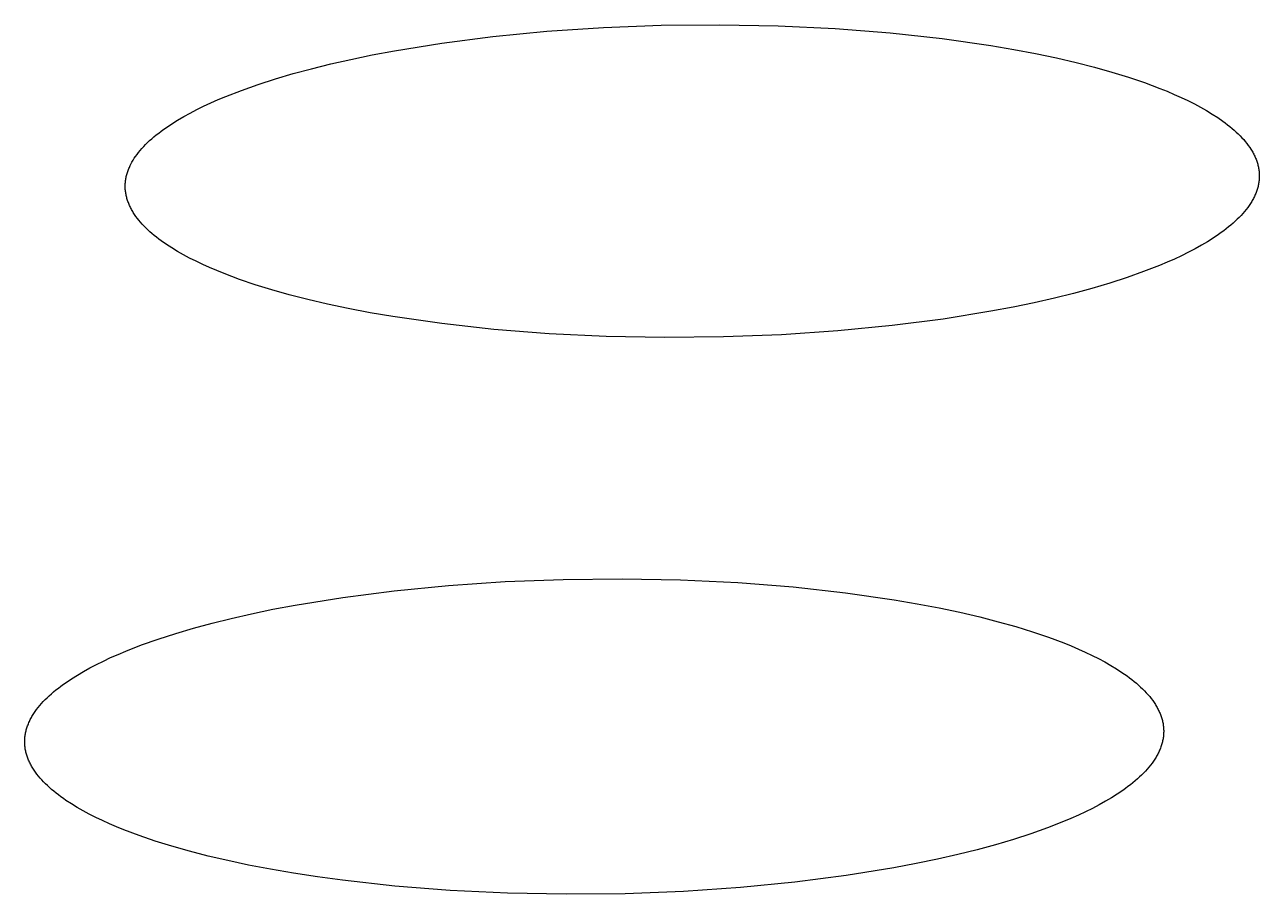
# Model space of a CAD drawing. Header units: millimetres. Extents: x -987 to 2591, y -102 to 2398.
# Drawn here: x -27.62 to -21.02, y 720.11 to 724.77 of the extents above; entities that cross this region are included whole.
import ezdxf

# ---------------------------------------------------------------- set-up
doc = ezdxf.new("R2010")
doc.units = ezdxf.units.MM
doc.header["$MEASUREMENT"] = 0
doc.layers.add('Utwórz2D linie widoczne', color=7, linetype='Continuous', true_color=0x000000)

msp = doc.modelspace()

# ---------------------------------------------------------------- linework, layer by layer
at = {"layer": 'Utwórz2D linie widoczne'}
for p, q in [((-25.118, 724.7034), (-24.8287, 724.7315)), ((-24.8287, 724.7315), (-24.5269, 724.7519)), ((-24.5269, 724.7519), (-24.2168, 724.7638)), ((-24.2168, 724.7638), (-23.9034, 724.7669)), ((-23.9034, 724.7669), (-23.5915, 724.7611)), ((-23.5915, 724.7611), (-23.2862, 724.7465)), ((-23.2862, 724.7465), (-22.992, 724.7236)), ((-22.992, 724.7236), (-22.713, 724.693)), ((-25.6451, 724.6273), (-25.3911, 724.6684)), ((-25.3911, 724.6684), (-25.118, 724.7034)), ((-22.713, 724.693), (-22.4527, 724.6556)), ((-25.8778, 724.5813), (-25.7642, 724.6049)), ((-25.7642, 724.6049), (-25.6451, 724.6273)), ((-22.4527, 724.6556), (-22.3304, 724.6347)), ((-22.3304, 724.6347), (-22.2136, 724.6125)), ((-22.2136, 724.6125), (-22.1026, 724.589)), ((-26.1861, 724.505), (-26.0879, 724.5315)), ((-26.0879, 724.5315), (-25.9857, 724.5568)), ((-25.9857, 724.5568), (-25.8778, 724.5813)), ((-22.1026, 724.589), (-21.9975, 724.5645)), ((-21.9975, 724.5645), (-21.8983, 724.5391)), ((-21.8983, 724.5391), (-21.8052, 724.513)), ((-26.3741, 724.447), (-26.2817, 724.4768)), ((-26.2817, 724.4768), (-26.1861, 724.505)), ((-21.8052, 724.513), (-21.7165, 724.4856)), ((-21.7165, 724.4856), (-21.631, 724.4567)), ((-26.5478, 724.3827), (-26.463, 724.4156)), ((-26.463, 724.4156), (-26.3741, 724.447)), ((-21.631, 724.4567), (-21.5492, 724.4261)), ((-21.5492, 724.4261), (-21.5099, 724.4103)), ((-21.5099, 724.4103), (-21.4716, 724.394)), ((-21.4716, 724.394), (-21.4345, 724.3774)), ((-26.703, 724.3124), (-26.6662, 724.3305)), ((-26.6662, 724.3305), (-26.6279, 724.3483)), ((-26.6279, 724.3483), (-26.5884, 724.3657)), ((-26.5884, 724.3657), (-26.5478, 724.3827)), ((-21.4345, 724.3774), (-21.3985, 724.3604)), ((-21.3985, 724.3604), (-21.3639, 724.343)), ((-21.3639, 724.343), (-21.3306, 724.3253)), ((-26.8051, 724.2561), (-26.7726, 724.2752)), ((-26.7726, 724.2752), (-26.7385, 724.2939)), ((-26.7385, 724.2939), (-26.703, 724.3124)), ((-21.3306, 724.3253), (-21.2987, 724.3072)), ((-21.2987, 724.3072), (-21.2683, 724.2888)), ((-21.2683, 724.2888), (-21.2394, 724.2701)), ((-21.2394, 724.2701), (-21.212, 724.2511)), ((-26.9064, 724.1871), (-26.8932, 724.1972)), ((-26.8932, 724.1972), (-26.8796, 724.2071)), ((-26.8796, 724.2071), (-26.8655, 724.2171)), ((-26.8655, 724.2171), (-26.8361, 724.2367)), ((-26.8361, 724.2367), (-26.8051, 724.2561)), ((-21.212, 724.2511), (-21.1989, 724.2415)), ((-21.1989, 724.2415), (-21.1862, 724.2318)), ((-21.1862, 724.2318), (-21.1739, 724.222)), ((-21.1739, 724.222), (-21.1621, 724.2121)), ((-21.1621, 724.2121), (-21.1507, 724.2022)), ((-21.1507, 724.2022), (-21.1397, 724.1923)), ((-26.9765, 724.1256), (-26.966, 724.136)), ((-26.966, 724.136), (-26.955, 724.1463)), ((-26.955, 724.1463), (-26.9435, 724.1566)), ((-26.9435, 724.1566), (-26.9316, 724.1668)), ((-26.9316, 724.1668), (-26.9192, 724.177)), ((-26.9192, 724.177), (-26.9064, 724.1871)), ((-21.1397, 724.1923), (-21.1292, 724.1822)), ((-21.1292, 724.1822), (-21.119, 724.1721)), ((-21.119, 724.1721), (-21.1094, 724.162)), ((-21.1094, 724.162), (-21.1002, 724.1518)), ((-21.1002, 724.1518), (-21.0914, 724.1415)), ((-21.0914, 724.1415), (-21.0832, 724.1312)), ((-21.0832, 724.1312), (-21.0754, 724.1208)), ((-27.0371, 724.0517), (-27.0299, 724.0624)), ((-27.0299, 724.0624), (-27.0222, 724.073)), ((-27.0222, 724.073), (-27.014, 724.0836)), ((-27.014, 724.0836), (-27.0053, 724.0942)), ((-27.0053, 724.0942), (-26.9962, 724.1047)), ((-26.9962, 724.1047), (-26.9866, 724.1151)), ((-26.9866, 724.1151), (-26.9765, 724.1256)), ((-21.0754, 724.1208), (-21.068, 724.1104)), ((-21.068, 724.1104), (-21.0611, 724.0999)), ((-21.0611, 724.0999), (-21.0579, 724.0947)), ((-21.0579, 724.0947), (-21.0548, 724.0894)), ((-21.0548, 724.0894), (-21.0517, 724.0842)), ((-21.0517, 724.0842), (-21.0489, 724.0789)), ((-21.0489, 724.0789), (-21.0461, 724.0736)), ((-21.0461, 724.0736), (-21.0434, 724.0683)), ((-21.0434, 724.0683), (-21.0409, 724.063)), ((-21.0409, 724.063), (-21.0385, 724.0577)), ((-27.068, 723.9926), (-27.0658, 723.998)), ((-27.0658, 723.998), (-27.0635, 724.0034)), ((-27.0635, 724.0034), (-27.061, 724.0088)), ((-27.061, 724.0088), (-27.0585, 724.0142)), ((-27.0585, 724.0142), (-27.0558, 724.0196)), ((-27.0558, 724.0196), (-27.053, 724.0249)), ((-27.053, 724.0249), (-27.0501, 724.0303)), ((-27.0501, 724.0303), (-27.047, 724.0357)), ((-27.047, 724.0357), (-27.0438, 724.041)), ((-27.0438, 724.041), (-27.0371, 724.0517)), ((-21.0385, 724.0577), (-21.0362, 724.0524)), ((-21.0362, 724.0524), (-21.0341, 724.047)), ((-21.0341, 724.047), (-21.032, 724.0417)), ((-21.032, 724.0417), (-21.0301, 724.0364)), ((-21.0301, 724.0364), (-21.0284, 724.031)), ((-21.0284, 724.031), (-21.0267, 724.0257)), ((-21.0267, 724.0257), (-21.0252, 724.0203)), ((-21.0252, 724.0203), (-21.0237, 724.0149)), ((-21.0237, 724.0149), (-21.0225, 724.0096)), ((-21.0225, 724.0096), (-21.0213, 724.0042)), ((-21.0213, 724.0042), (-21.0203, 723.9988)), ((-21.0203, 723.9988), (-21.0194, 723.9934)), ((-27.0843, 723.9277), (-27.0836, 723.9331)), ((-27.0836, 723.9331), (-27.0828, 723.9385)), ((-27.0828, 723.9385), (-27.0819, 723.9439)), ((-27.0819, 723.9439), (-27.0809, 723.9494)), ((-27.0809, 723.9494), (-27.0797, 723.9548)), ((-27.0797, 723.9548), (-27.0784, 723.9602)), ((-27.0784, 723.9602), (-27.077, 723.9656)), ((-27.077, 723.9656), (-27.0754, 723.971)), ((-27.0754, 723.971), (-27.0737, 723.9764)), ((-27.0737, 723.9764), (-27.0719, 723.9818)), ((-27.0719, 723.9818), (-27.07, 723.9872)), ((-27.07, 723.9872), (-27.068, 723.9926)), ((-21.0194, 723.9934), (-21.0186, 723.988)), ((-21.0186, 723.988), (-21.0179, 723.9826)), ((-21.0178, 723.9339), (-21.0184, 723.9285)), ((-21.0179, 723.9826), (-21.0174, 723.9772)), ((-21.0173, 723.9393), (-21.0178, 723.9339)), ((-21.0174, 723.9772), (-21.017, 723.9718)), ((-21.0169, 723.9447), (-21.0173, 723.9393)), ((-21.017, 723.9718), (-21.0167, 723.9664)), ((-21.0167, 723.9502), (-21.0169, 723.9447)), ((-21.0167, 723.9664), (-21.0166, 723.961)), ((-21.0166, 723.9556), (-21.0167, 723.9502)), ((-21.0166, 723.961), (-21.0166, 723.9556)), ((-27.0857, 723.906), (-27.0855, 723.9114)), ((-27.0857, 723.9006), (-27.0857, 723.906)), ((-27.0856, 723.8952), (-27.0857, 723.9006)), ((-27.0854, 723.8898), (-27.0856, 723.8952)), ((-27.0855, 723.9114), (-27.0852, 723.9168)), ((-27.085, 723.8844), (-27.0854, 723.8898)), ((-27.0852, 723.9168), (-27.0848, 723.9223)), ((-27.0845, 723.879), (-27.085, 723.8844)), ((-27.0848, 723.9223), (-27.0843, 723.9277)), ((-27.0839, 723.8736), (-27.0845, 723.879)), ((-27.0832, 723.8682), (-27.0839, 723.8736)), ((-27.0823, 723.8628), (-27.0832, 723.8682)), ((-21.0356, 723.8636), (-21.0379, 723.8582)), ((-21.0335, 723.869), (-21.0356, 723.8636)), ((-21.0315, 723.8744), (-21.0335, 723.869)), ((-21.0296, 723.8798), (-21.0315, 723.8744)), ((-21.0279, 723.8852), (-21.0296, 723.8798)), ((-21.0262, 723.8906), (-21.0279, 723.8852)), ((-21.0247, 723.896), (-21.0262, 723.8906)), ((-21.0234, 723.9014), (-21.0247, 723.896)), ((-21.0221, 723.9068), (-21.0234, 723.9014)), ((-21.021, 723.9122), (-21.0221, 723.9068)), ((-21.02, 723.9177), (-21.021, 723.9122)), ((-21.0191, 723.9231), (-21.02, 723.9177)), ((-21.0184, 723.9285), (-21.0191, 723.9231)), ((-27.0813, 723.8574), (-27.0823, 723.8628)), ((-27.0802, 723.852), (-27.0813, 723.8574)), ((-27.079, 723.8466), (-27.0802, 723.852)), ((-27.0776, 723.8413), (-27.079, 723.8466)), ((-27.0761, 723.8359), (-27.0776, 723.8413)), ((-27.0745, 723.8305), (-27.0761, 723.8359)), ((-27.0728, 723.8252), (-27.0745, 723.8305)), ((-27.0709, 723.8198), (-27.0728, 723.8252)), ((-27.0689, 723.8145), (-27.0709, 723.8198)), ((-27.0668, 723.8092), (-27.0689, 723.8145)), ((-27.0646, 723.8039), (-27.0668, 723.8092)), ((-27.0622, 723.7985), (-27.0646, 723.8039)), ((-27.0598, 723.7932), (-27.0622, 723.7985)), ((-21.071, 723.7992), (-21.0786, 723.7885)), ((-21.0639, 723.8098), (-21.071, 723.7992)), ((-21.0572, 723.8205), (-21.0639, 723.8098)), ((-21.0541, 723.8259), (-21.0572, 723.8205)), ((-21.0511, 723.8313), (-21.0541, 723.8259)), ((-21.0482, 723.8366), (-21.0511, 723.8313)), ((-21.0454, 723.842), (-21.0482, 723.8366)), ((-21.0428, 723.8474), (-21.0454, 723.842)), ((-21.0403, 723.8528), (-21.0428, 723.8474)), ((-21.0379, 723.8582), (-21.0403, 723.8528)), ((-27.0572, 723.7879), (-27.0598, 723.7932)), ((-27.0544, 723.7826), (-27.0572, 723.7879)), ((-27.0516, 723.7774), (-27.0544, 723.7826)), ((-27.0486, 723.7721), (-27.0516, 723.7774)), ((-27.0455, 723.7668), (-27.0486, 723.7721)), ((-27.0423, 723.7616), (-27.0455, 723.7668)), ((-27.0355, 723.7511), (-27.0423, 723.7616)), ((-27.0283, 723.7407), (-27.0355, 723.7511)), ((-27.0206, 723.7303), (-27.0283, 723.7407)), ((-21.1239, 723.7359), (-21.1343, 723.7255)), ((-21.1139, 723.7464), (-21.1239, 723.7359)), ((-21.1043, 723.7568), (-21.1139, 723.7464)), ((-21.0953, 723.7674), (-21.1043, 723.7568)), ((-21.0867, 723.7779), (-21.0953, 723.7674)), ((-21.0786, 723.7885), (-21.0867, 723.7779)), ((-27.0124, 723.72), (-27.0206, 723.7303)), ((-27.0037, 723.7097), (-27.0124, 723.72)), ((-26.9946, 723.6995), (-27.0037, 723.7097)), ((-26.985, 723.6893), (-26.9946, 723.6995)), ((-26.975, 723.6792), (-26.985, 723.6893)), ((-26.9645, 723.6691), (-26.975, 723.6792)), ((-26.9536, 723.6591), (-26.9645, 723.6691)), ((-21.1934, 723.6743), (-21.2066, 723.6642)), ((-21.1807, 723.6844), (-21.1934, 723.6743)), ((-21.1684, 723.6946), (-21.1807, 723.6844)), ((-21.1566, 723.7049), (-21.1684, 723.6946)), ((-21.1452, 723.7152), (-21.1566, 723.7049)), ((-21.1343, 723.7255), (-21.1452, 723.7152)), ((-26.9423, 723.6492), (-26.9536, 723.6591)), ((-26.9305, 723.6394), (-26.9423, 723.6492)), ((-26.9183, 723.6296), (-26.9305, 723.6394)), ((-26.9057, 723.6199), (-26.9183, 723.6296)), ((-26.8927, 723.6102), (-26.9057, 723.6199)), ((-26.8654, 723.5911), (-26.8927, 723.6102)), ((-21.2943, 723.6052), (-21.3267, 723.5861)), ((-21.2634, 723.6246), (-21.2943, 723.6052)), ((-21.2342, 723.6443), (-21.2634, 723.6246)), ((-21.2202, 723.6542), (-21.2342, 723.6443)), ((-21.2066, 723.6642), (-21.2202, 723.6542)), ((-26.8366, 723.5724), (-26.8654, 723.5911)), ((-26.8063, 723.5539), (-26.8366, 723.5724)), ((-26.7745, 723.5358), (-26.8063, 723.5539)), ((-26.7413, 723.5181), (-26.7745, 723.5358)), ((-21.396, 723.5488), (-21.4328, 723.5306)), ((-21.3606, 723.5673), (-21.396, 723.5488)), ((-21.3267, 723.5861), (-21.3606, 723.5673)), ((-26.7068, 723.5007), (-26.7413, 723.5181)), ((-26.6709, 723.4836), (-26.7068, 723.5007)), ((-26.6339, 723.467), (-26.6709, 723.4836)), ((-26.5957, 723.4507), (-26.6339, 723.467)), ((-21.551, 723.4783), (-21.6356, 723.4453)), ((-21.5104, 723.4954), (-21.551, 723.4783)), ((-21.4709, 723.5128), (-21.5104, 723.4954)), ((-21.4328, 723.5306), (-21.4709, 723.5128)), ((-26.5564, 723.4348), (-26.5957, 723.4507)), ((-26.4747, 723.4041), (-26.5564, 723.4348)), ((-26.3893, 723.3751), (-26.4747, 723.4041)), ((-21.7244, 723.4138), (-21.8168, 723.3839)), ((-21.6356, 723.4453), (-21.7244, 723.4138)), ((-26.3006, 723.3477), (-26.3893, 723.3751)), ((-26.2075, 723.3214), (-26.3006, 723.3477)), ((-21.9123, 723.3557), (-22.0105, 723.329)), ((-21.8168, 723.3839), (-21.9123, 723.3557)), ((-26.1083, 723.2959), (-26.2075, 723.3214)), ((-26.0032, 723.2713), (-26.1083, 723.2959)), ((-25.892, 723.2478), (-26.0032, 723.2713)), ((-22.2208, 723.279), (-22.3345, 723.2554)), ((-22.1128, 723.3036), (-22.2208, 723.279)), ((-22.0105, 723.329), (-22.1128, 723.3036)), ((-25.7752, 723.2255), (-25.892, 723.2478)), ((-25.6527, 723.2044), (-25.7752, 723.2255)), ((-25.392, 723.1669), (-25.6527, 723.2044)), ((-22.4537, 723.2329), (-22.708, 723.1917)), ((-22.3345, 723.2554), (-22.4537, 723.2329)), ((-25.1125, 723.1362), (-25.392, 723.1669)), ((-22.9816, 723.1564), (-23.2715, 723.1282)), ((-22.708, 723.1917), (-22.9816, 723.1564)), ((-24.8176, 723.1131), (-25.1125, 723.1362)), ((-24.5116, 723.0985), (-24.8176, 723.1131)), ((-24.199, 723.0926), (-24.5116, 723.0985)), ((-23.8848, 723.0958), (-24.199, 723.0926)), ((-23.574, 723.1078), (-23.8848, 723.0958)), ((-23.2715, 723.1282), (-23.574, 723.1078)), ((-25.6468, 721.7376), (-25.3562, 721.766)), ((-25.3562, 721.766), (-25.0531, 721.7865)), ((-25.0531, 721.7865), (-24.7417, 721.7985)), ((-24.7417, 721.7985), (-24.4269, 721.8017)), ((-24.4269, 721.8017), (-24.1137, 721.7958)), ((-24.1137, 721.7958), (-23.807, 721.7811)), ((-23.807, 721.7811), (-23.5116, 721.758)), ((-23.5116, 721.758), (-23.2315, 721.7271)), ((-26.1762, 721.6608), (-25.9211, 721.7022)), ((-25.9211, 721.7022), (-25.6468, 721.7376)), ((-23.2315, 721.7271), (-22.97, 721.6894)), ((-22.97, 721.6894), (-22.8472, 721.6683)), ((-26.4099, 721.6145), (-26.2958, 721.6382)), ((-26.2958, 721.6382), (-26.1762, 721.6608)), ((-22.8472, 721.6683), (-22.7299, 721.6459)), ((-22.7299, 721.6459), (-22.6185, 721.6222)), ((-22.6185, 721.6222), (-22.5129, 721.5975)), ((-26.7196, 721.5375), (-26.621, 721.5642)), ((-26.621, 721.5642), (-26.5184, 721.5898)), ((-26.5184, 721.5898), (-26.4099, 721.6145)), ((-22.5129, 721.5975), (-22.4133, 721.5719)), ((-22.4133, 721.5719), (-22.3198, 721.5455)), ((-26.9085, 721.479), (-26.8156, 721.509)), ((-26.8156, 721.509), (-26.7196, 721.5375)), ((-22.3198, 721.5455), (-22.2308, 721.5179)), ((-22.2308, 721.5179), (-22.145, 721.4887)), ((-22.145, 721.4887), (-22.0629, 721.4579)), ((-27.0829, 721.4141), (-26.9978, 721.4473)), ((-26.9978, 721.4473), (-26.9085, 721.479)), ((-22.0629, 721.4579), (-22.0233, 721.4419)), ((-22.0233, 721.4419), (-21.9849, 721.4255)), ((-21.9849, 721.4255), (-21.9476, 721.4088)), ((-27.2389, 721.3432), (-27.2019, 721.3615)), ((-27.2019, 721.3615), (-27.1635, 721.3794)), ((-27.1635, 721.3794), (-27.1238, 721.3969)), ((-27.1238, 721.3969), (-27.0829, 721.4141)), ((-21.9476, 721.4088), (-21.9116, 721.3916)), ((-21.9116, 721.3916), (-21.8768, 721.3741)), ((-21.8768, 721.3741), (-21.8434, 721.3562)), ((-21.8434, 721.3562), (-21.8114, 721.338)), ((-27.3727, 721.2669), (-27.3415, 721.2864)), ((-27.3415, 721.2864), (-27.3088, 721.3057)), ((-27.3088, 721.3057), (-27.2746, 721.3246)), ((-27.2746, 721.3246), (-27.2389, 721.3432)), ((-21.8114, 721.338), (-21.7808, 721.3194)), ((-21.7808, 721.3194), (-21.7518, 721.3006)), ((-21.7518, 721.3006), (-21.7243, 721.2814)), ((-27.4433, 721.2168), (-27.43, 721.227)), ((-27.43, 721.227), (-27.4163, 721.237)), ((-27.4163, 721.237), (-27.4022, 721.2471)), ((-27.4022, 721.2471), (-27.3727, 721.2669)), ((-21.7243, 721.2814), (-21.7111, 721.2717)), ((-21.7111, 721.2717), (-21.6984, 721.2619)), ((-21.6984, 721.2619), (-21.6861, 721.252)), ((-21.6861, 721.252), (-21.6742, 721.2421)), ((-21.6742, 721.2421), (-21.6628, 721.2321)), ((-21.6628, 721.2321), (-21.6517, 721.222)), ((-21.6517, 721.222), (-21.6412, 721.2119)), ((-27.5239, 721.1443), (-27.5137, 721.1548)), ((-27.5137, 721.1548), (-27.5031, 721.1652)), ((-27.5031, 721.1652), (-27.4921, 721.1757)), ((-27.4921, 721.1757), (-27.4806, 721.186)), ((-27.4806, 721.186), (-27.4686, 721.1964)), ((-27.4686, 721.1964), (-27.4562, 721.2066)), ((-27.4562, 721.2066), (-27.4433, 721.2168)), ((-21.6412, 721.2119), (-21.631, 721.2017)), ((-21.631, 721.2017), (-21.6213, 721.1915)), ((-21.6213, 721.1915), (-21.6121, 721.1812)), ((-21.6121, 721.1812), (-21.6033, 721.1708)), ((-21.6033, 721.1708), (-21.595, 721.1604)), ((-21.595, 721.1604), (-21.5872, 721.15)), ((-27.5747, 721.0803), (-27.5674, 721.091)), ((-27.5674, 721.091), (-27.5597, 721.1017)), ((-27.5597, 721.1017), (-27.5514, 721.1124)), ((-27.5514, 721.1124), (-27.5427, 721.1231)), ((-27.5427, 721.1231), (-27.5335, 721.1337)), ((-27.5335, 721.1337), (-27.5239, 721.1443)), ((-21.5872, 721.15), (-21.5798, 721.1395)), ((-21.5798, 721.1395), (-21.5729, 721.1289)), ((-21.5729, 721.1289), (-21.5696, 721.1236)), ((-21.5696, 721.1236), (-21.5665, 721.1183)), ((-21.5665, 721.1183), (-21.5635, 721.113)), ((-21.5635, 721.113), (-21.5606, 721.1077)), ((-21.5606, 721.1077), (-21.5578, 721.1024)), ((-21.5578, 721.1024), (-21.5552, 721.097)), ((-21.5552, 721.097), (-21.5526, 721.0917)), ((-21.5526, 721.0917), (-21.5502, 721.0863)), ((-27.6057, 721.0207), (-27.6035, 721.0261)), ((-27.6035, 721.0261), (-27.6012, 721.0316)), ((-27.6012, 721.0316), (-27.5987, 721.037)), ((-27.5987, 721.037), (-27.5962, 721.0424)), ((-27.5962, 721.0424), (-27.5935, 721.0479)), ((-27.5935, 721.0479), (-27.5906, 721.0533)), ((-27.5906, 721.0533), (-27.5877, 721.0587)), ((-27.5877, 721.0587), (-27.5846, 721.0641)), ((-27.5846, 721.0641), (-27.5814, 721.0695)), ((-27.5814, 721.0695), (-27.5747, 721.0803)), ((-21.5502, 721.0863), (-21.5479, 721.0809)), ((-21.5479, 721.0809), (-21.5458, 721.0756)), ((-21.5458, 721.0756), (-21.5437, 721.0702)), ((-21.5437, 721.0702), (-21.5418, 721.0648)), ((-21.5418, 721.0648), (-21.54, 721.0594)), ((-21.54, 721.0594), (-21.5384, 721.054)), ((-21.5384, 721.054), (-21.5368, 721.0486)), ((-21.5368, 721.0486), (-21.5354, 721.0432)), ((-21.5354, 721.0432), (-21.5341, 721.0378)), ((-21.5341, 721.0378), (-21.533, 721.0323)), ((-21.533, 721.0323), (-21.5319, 721.0269)), ((-21.5319, 721.0269), (-21.531, 721.0215)), ((-27.6221, 720.9552), (-27.6215, 720.9606)), ((-27.6215, 720.9606), (-27.6207, 720.9661)), ((-27.6207, 720.9661), (-27.6197, 720.9716)), ((-27.6197, 720.9716), (-27.6187, 720.977)), ((-27.6187, 720.977), (-27.6175, 720.9825)), ((-27.6175, 720.9825), (-27.6162, 720.988)), ((-27.6162, 720.988), (-27.6148, 720.9934)), ((-27.6148, 720.9934), (-27.6132, 720.9989)), ((-27.6132, 720.9989), (-27.6115, 721.0043)), ((-27.6115, 721.0043), (-27.6097, 721.0098)), ((-27.6097, 721.0098), (-27.6078, 721.0152)), ((-27.6078, 721.0152), (-27.6057, 721.0207)), ((-21.531, 721.0215), (-21.5303, 721.016)), ((-21.5301, 720.956), (-21.5308, 720.9505)), ((-21.5303, 721.016), (-21.5296, 721.0106)), ((-21.5295, 720.9615), (-21.5301, 720.956)), ((-21.5296, 721.0106), (-21.5291, 721.0051)), ((-21.529, 720.9669), (-21.5295, 720.9615)), ((-21.5291, 721.0051), (-21.5287, 720.9997)), ((-21.5286, 720.9724), (-21.529, 720.9669)), ((-21.5287, 720.9997), (-21.5284, 720.9942)), ((-21.5284, 720.9778), (-21.5286, 720.9724)), ((-21.5284, 720.9942), (-21.5283, 720.9888)), ((-21.5282, 720.9833), (-21.5284, 720.9778)), ((-21.5283, 720.9888), (-21.5282, 720.9833)), ((-27.6236, 720.9279), (-27.6235, 720.9333)), ((-27.6235, 720.9224), (-27.6236, 720.9279)), ((-27.6235, 720.9333), (-27.6234, 720.9388)), ((-27.6232, 720.9169), (-27.6235, 720.9224)), ((-27.6234, 720.9388), (-27.6231, 720.9442)), ((-27.6229, 720.9115), (-27.6232, 720.9169)), ((-27.6231, 720.9442), (-27.6227, 720.9497)), ((-27.6224, 720.906), (-27.6229, 720.9115)), ((-27.6227, 720.9497), (-27.6221, 720.9552)), ((-27.6218, 720.9006), (-27.6224, 720.906)), ((-27.6211, 720.8952), (-27.6218, 720.9006)), ((-27.6202, 720.8897), (-27.6211, 720.8952)), ((-21.5475, 720.8905), (-21.5498, 720.885)), ((-21.5453, 720.8959), (-21.5475, 720.8905)), ((-21.5433, 720.9014), (-21.5453, 720.8959)), ((-21.5414, 720.9068), (-21.5433, 720.9014)), ((-21.5396, 720.9123), (-21.5414, 720.9068)), ((-21.538, 720.9177), (-21.5396, 720.9123)), ((-21.5365, 720.9232), (-21.538, 720.9177)), ((-21.5351, 720.9287), (-21.5365, 720.9232)), ((-21.5338, 720.9341), (-21.5351, 720.9287)), ((-21.5327, 720.9396), (-21.5338, 720.9341)), ((-21.5317, 720.9451), (-21.5327, 720.9396)), ((-21.5308, 720.9505), (-21.5317, 720.9451)), ((-27.6192, 720.8843), (-27.6202, 720.8897)), ((-27.6181, 720.8789), (-27.6192, 720.8843)), ((-27.6169, 720.8734), (-27.6181, 720.8789)), ((-27.6155, 720.868), (-27.6169, 720.8734)), ((-27.614, 720.8626), (-27.6155, 720.868)), ((-27.6124, 720.8572), (-27.614, 720.8626)), ((-27.6107, 720.8518), (-27.6124, 720.8572)), ((-27.6088, 720.8464), (-27.6107, 720.8518)), ((-27.6068, 720.841), (-27.6088, 720.8464)), ((-27.6047, 720.8356), (-27.6068, 720.841)), ((-27.6025, 720.8303), (-27.6047, 720.8356)), ((-27.6001, 720.8249), (-27.6025, 720.8303)), ((-27.5976, 720.8196), (-27.6001, 720.8249)), ((-21.583, 720.8255), (-21.5907, 720.8148)), ((-21.5758, 720.8363), (-21.583, 720.8255)), ((-21.5692, 720.8471), (-21.5758, 720.8363)), ((-21.566, 720.8525), (-21.5692, 720.8471)), ((-21.563, 720.8579), (-21.566, 720.8525)), ((-21.5601, 720.8633), (-21.563, 720.8579)), ((-21.5573, 720.8688), (-21.5601, 720.8633)), ((-21.5547, 720.8742), (-21.5573, 720.8688)), ((-21.5521, 720.8796), (-21.5547, 720.8742)), ((-21.5498, 720.885), (-21.5521, 720.8796)), ((-27.595, 720.8142), (-27.5976, 720.8196)), ((-27.5923, 720.8089), (-27.595, 720.8142)), ((-27.5894, 720.8035), (-27.5923, 720.8089)), ((-27.5864, 720.7982), (-27.5894, 720.8035)), ((-27.5833, 720.7929), (-27.5864, 720.7982)), ((-27.5801, 720.7876), (-27.5833, 720.7929)), ((-27.5733, 720.7771), (-27.5801, 720.7876)), ((-27.5661, 720.7665), (-27.5733, 720.7771)), ((-27.5583, 720.7561), (-27.5661, 720.7665)), ((-21.6362, 720.7617), (-21.6467, 720.7513)), ((-21.6261, 720.7723), (-21.6362, 720.7617)), ((-21.6165, 720.7828), (-21.6261, 720.7723)), ((-21.6074, 720.7935), (-21.6165, 720.7828)), ((-21.5988, 720.8041), (-21.6074, 720.7935)), ((-21.5907, 720.8148), (-21.5988, 720.8041)), ((-27.5501, 720.7457), (-27.5583, 720.7561)), ((-27.5414, 720.7353), (-27.5501, 720.7457)), ((-27.5322, 720.725), (-27.5414, 720.7353)), ((-27.5226, 720.7147), (-27.5322, 720.725)), ((-27.5126, 720.7045), (-27.5226, 720.7147)), ((-27.5021, 720.6944), (-27.5126, 720.7045)), ((-27.4911, 720.6843), (-27.5021, 720.6944)), ((-21.7061, 720.6996), (-21.7193, 720.6894)), ((-21.6933, 720.7098), (-21.7061, 720.6996)), ((-21.681, 720.7201), (-21.6933, 720.7098)), ((-21.6691, 720.7304), (-21.681, 720.7201)), ((-21.6577, 720.7408), (-21.6691, 720.7304)), ((-21.6467, 720.7513), (-21.6577, 720.7408)), ((-27.4797, 720.6743), (-27.4911, 720.6843)), ((-27.4679, 720.6644), (-27.4797, 720.6743)), ((-27.4557, 720.6545), (-27.4679, 720.6644)), ((-27.443, 720.6447), (-27.4557, 720.6545)), ((-27.4299, 720.635), (-27.443, 720.6447)), ((-27.4165, 720.6253), (-27.4299, 720.635)), ((-21.8074, 720.6299), (-21.84, 720.6106)), ((-21.7764, 720.6495), (-21.8074, 720.6299)), ((-21.747, 720.6693), (-21.7764, 720.6495)), ((-21.7329, 720.6794), (-21.747, 720.6693)), ((-21.7193, 720.6894), (-21.7329, 720.6794)), ((-27.4026, 720.6157), (-27.4165, 720.6253)), ((-27.3737, 720.5968), (-27.4026, 720.6157)), ((-27.3432, 720.5782), (-27.3737, 720.5968)), ((-27.3113, 720.5599), (-27.3432, 720.5782)), ((-27.278, 720.542), (-27.3113, 720.5599)), ((-21.9097, 720.573), (-21.9466, 720.5547)), ((-21.8741, 720.5916), (-21.9097, 720.573)), ((-21.84, 720.6106), (-21.8741, 720.5916)), ((-27.2433, 720.5245), (-27.278, 720.542)), ((-27.2074, 720.5073), (-27.2433, 720.5245)), ((-27.1702, 720.4905), (-27.2074, 720.5073)), ((-22.0653, 720.5019), (-22.1504, 720.4686)), ((-22.0245, 720.5191), (-22.0653, 720.5019)), ((-21.9849, 720.5367), (-22.0245, 720.5191)), ((-21.9466, 720.5547), (-21.9849, 720.5367)), ((-27.1318, 720.474), (-27.1702, 720.4905)), ((-27.0923, 720.458), (-27.1318, 720.474)), ((-27.0103, 720.4271), (-27.0923, 720.458)), ((-22.2395, 720.4368), (-22.3324, 720.4067)), ((-22.1504, 720.4686), (-22.2395, 720.4368)), ((-26.9245, 720.3978), (-27.0103, 720.4271)), ((-26.8356, 720.3701), (-26.9245, 720.3978)), ((-26.7421, 720.3436), (-26.8356, 720.3701)), ((-22.4283, 720.3782), (-22.527, 720.3514)), ((-22.3324, 720.4067), (-22.4283, 720.3782)), ((-26.6425, 720.3179), (-26.7421, 720.3436)), ((-26.5369, 720.2931), (-26.6425, 720.3179)), ((-22.7382, 720.3009), (-22.8524, 720.2771)), ((-22.6297, 720.3257), (-22.7382, 720.3009)), ((-22.527, 720.3514), (-22.6297, 720.3257)), ((-26.4253, 720.2694), (-26.5369, 720.2931)), ((-26.3079, 720.2469), (-26.4253, 720.2694)), ((-26.1849, 720.2257), (-26.3079, 720.2469)), ((-22.9721, 720.2544), (-23.2276, 720.2128)), ((-22.8524, 720.2771), (-22.9721, 720.2544)), ((-26.0565, 720.2059), (-26.1849, 720.2257)), ((-25.9231, 720.1878), (-26.0565, 720.2059)), ((-25.6424, 720.1568), (-25.9231, 720.1878)), ((-23.5024, 720.1773), (-23.7935, 720.1488)), ((-23.2276, 720.2128), (-23.5024, 720.1773)), ((-25.3464, 720.1336), (-25.6424, 720.1568)), ((-25.039, 720.1188), (-25.3464, 720.1336)), ((-24.725, 720.1129), (-25.039, 720.1188)), ((-24.4095, 720.1161), (-24.725, 720.1129)), ((-24.0974, 720.1282), (-24.4095, 720.1161)), ((-23.7935, 720.1488), (-24.0974, 720.1282))]:
    msp.add_line(p, q, dxfattribs=at)

doc.saveas('drawing.dxf')
